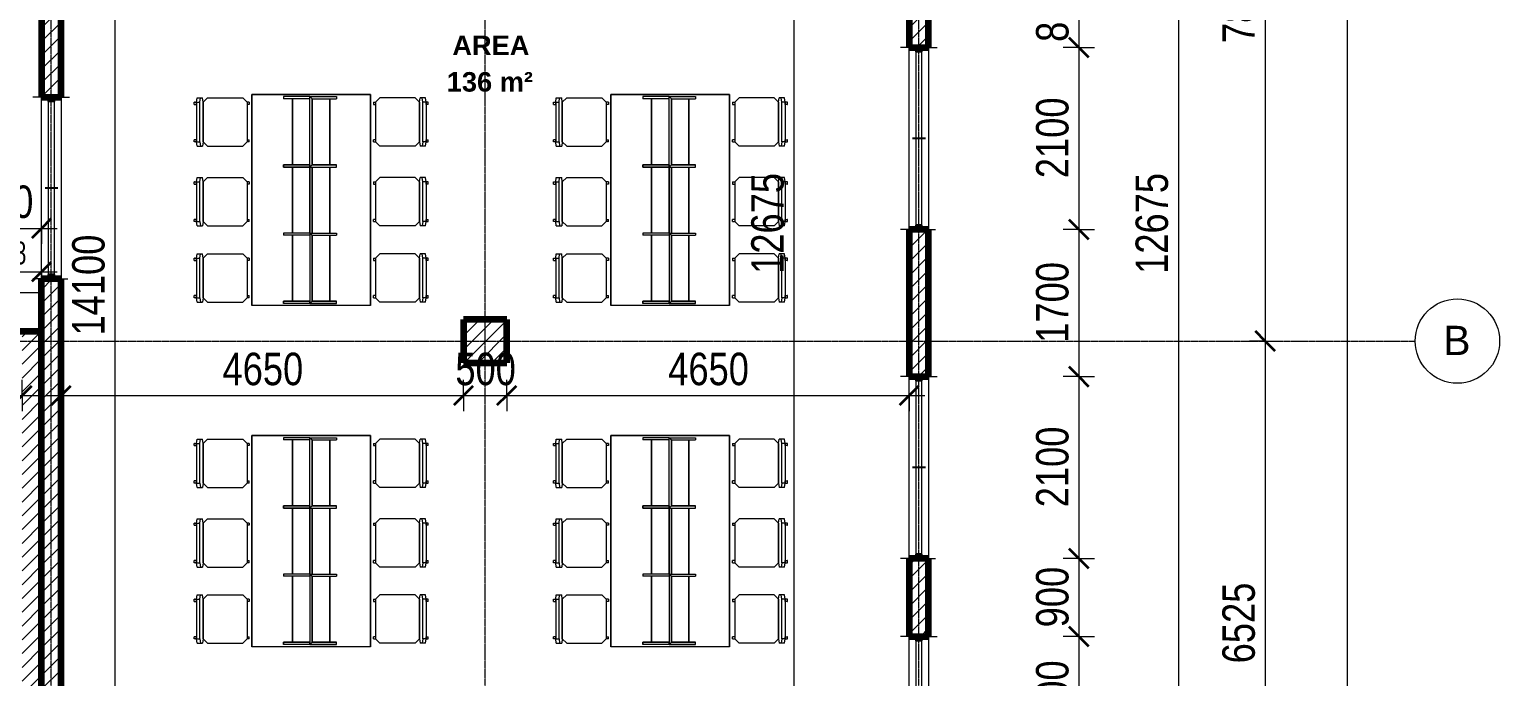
# Model space of a CAD drawing. Header units: millimetres. Extents: x -35190 to 411743, y -233114 to 23872.
# Drawn here: x 31058 to 48046, y 2548 to 10021 of the extents above; entities that cross this region are included whole.
import ezdxf

# ---------------------------------------------------------------- set-up
doc = ezdxf.new("R2010")
doc.units = ezdxf.units.MM
doc.linetypes.add('Grid Line', pattern=[22.225, 12.7, -3.175, 3.175, -3.175])
for name, color, linetype, lineweight in [('A-ANNO-DIMS', 211, 'Continuous', 9), ('A-ANNO-DIMS-75', 211, 'Continuous', 9), ('A-AREA-IDEN', 2, 'Continuous', 9), ('A-DETL-THIN', 151, 'Continuous', 18), ('A-GLAZ', 151, 'Continuous', 18), ('A-WALL', 113, 'Continuous', 18), ('A-WALL-PATT', 111, 'Continuous', 18), ('G-IMPT', 8, 'Continuous', 18), ('I-FURN', 30, 'Continuous', 18), ('S-GRID', 1, 'Continuous', 9), ('S-GRID-IDEN', 1, 'Continuous', 9)]:
    doc.layers.add(name, color=color, linetype=linetype, lineweight=lineweight)
doc.styles.add('Arial_2', font='arial.ttf', dxfattribs={"height": 337.5})
doc.styles.add('Arial_3', font='arial.ttf', dxfattribs={"width": 0.8, "height": 375})
doc.styles.add('Arial_8', font='arial.ttf', dxfattribs={"width": 0.7, "height": 262.5})
doc.styles.add('Arial_B', font='arialbd.ttf', dxfattribs={"height": 225})
doc.dimstyles.new('main_4_5mm', dxfattribs={"dimscale": 304.8, "dimtxt": 382.597275, "dimasz": 0.738189, "dimexe": 0.590551, "dimexo": 0.0625, "dimgap": 0.024606, "dimtad": 1, "dimdec": 0, "dimzin": 0, "dimdsep": 46, "dimtxsty": 'Arial_3', "dimblk1": 'OBLIQUE', "dimblk2": 'OBLIQUE', "dimsah": 1, "dimcen": 0.09, "dimdle": 0.590551, "dimazin": 0, "dimtfac": 1, "dimtdec": 4, "dimtix": 1, "dimtmove": 0, "dimatfit": 3, "dimfxl": 0.590551, "dimfxlon": 1, "dimtvp": 1, "dimtolj": 1, "dimtzin": 0, "dimarcsym": 2})
doc.dimstyles.new('main_4_5mm_2', dxfattribs={"dimscale": 304.8, "dimtxt": 382.597275, "dimasz": 0.738189, "dimexe": 0.590551, "dimexo": 0.0625, "dimgap": 0.024606, "dimtad": 1, "dimdec": 0, "dimzin": 0, "dimdsep": 46, "dimtxsty": 'Arial_3', "dimblk1": 'OBLIQUE', "dimblk2": 'OBLIQUE', "dimsah": 1, "dimcen": 0.09, "dimdle": 0.590551, "dimazin": 0, "dimtfac": 1, "dimtdec": 4, "dimtix": 1, "dimtmove": 0, "dimatfit": 3, "dimfxl": 0.590551, "dimfxlon": 1, "dimtvp": 1, "dimtolj": 1, "dimtzin": 0, "dimarcsym": 2})
doc.dimstyles.new('small_3_5mm', dxfattribs={"dimscale": 304.8, "dimtxt": 267.818092, "dimasz": 0.738189, "dimexe": 0.590551, "dimexo": 0.0625, "dimgap": 0.024606, "dimtad": 1, "dimdec": 0, "dimzin": 0, "dimdsep": 46, "dimtxsty": 'Arial_8', "dimblk1": 'OBLIQUE', "dimblk2": 'OBLIQUE', "dimsah": 1, "dimcen": 0.09, "dimdle": 0.590551, "dimazin": 0, "dimtfac": 1, "dimtdec": 4, "dimtix": 1, "dimtmove": 0, "dimatfit": 3, "dimfxl": 0.590551, "dimfxlon": 1, "dimtvp": 1, "dimtolj": 1, "dimtzin": 0, "dimarcsym": 2})
pattern_1 = [(45, (0, 0), (-79.5495, 79.5495), [])]

# ---------------------------------------------------------------- blocks, each defined once
blk = doc.blocks.new('Sliding - 2L - SL2_1 X 1_8-416756-GROUND FLOOR')
at = {"layer": 'A-GLAZ'}
for p, q in [((-724, 112), (-724, 212)), ((1376, 112), (1376, 212)), ((1326, 35), (-674, 35)), ((-724, -112), (-724, -192)), ((-674, -35), (1326, -35)), ((1376, -112), (1376, -212))]:
    blk.add_line(p, q, dxfattribs=at)
at = {"layer": 'A-GLAZ', "lineweight": 25}
for p, q in [((-674, 35), (-724, 35)), ((-674, -35), (-674, 35)), ((326, -75), (326, 72)), ((1376, 35), (1326, 35)), ((1326, -35), (1326, 35)), ((-724, -35), (-674, -35)), ((1326, -35), (1376, -35))]:
    blk.add_line(p, q, dxfattribs=at)
blk = doc.blocks.new('Sliding - 2L - SL1_5 X 1_8-424779-GROUND FLOOR')
at = {"layer": 'A-GLAZ'}
for p, q in [((-424, 112), (-424, 212)), ((1076, 112), (1076, 212)), ((1026, 35), (-374, 35)), ((-424, -112), (-424, -192)), ((-374, -35), (1026, -35)), ((1076, -112), (1076, -212))]:
    blk.add_line(p, q, dxfattribs=at)
at = {"layer": 'A-GLAZ', "lineweight": 25}
for p, q in [((-374, 35), (-424, 35)), ((-374, -35), (-374, 35)), ((326, -75), (326, 72)), ((1076, 35), (1026, 35)), ((1026, -35), (1026, 35)), ((-424, -35), (-374, -35)), ((1026, -35), (1076, -35))]:
    blk.add_line(p, q, dxfattribs=at)
blk = doc.blocks.new('School05 - 12ZCVC05_dwg-579463-GROUND FLOOR')
at = {"layer": 'G-IMPT', "lineweight": 9}
for p, q in [((1372, 2438), (0, 2438)), ((0, 2438), (0, 0)), ((0, 0), (0, 2438)), ((0, 2438), (1372, 2438)), ((673, 2413), (368, 2413)), ((368, 2413), (368, 2388)), ((673, 2413), (368, 2413)), ((368, 2413), (368, 2388)), ((673, 2388), (368, 2388)), ((673, 2388), (368, 2388)), ((470, 2388), (470, 1626)), ((470, 1626), (470, 2388)), ((673, 1600), (673, 2413)), ((673, 2413), (699, 2388)), ((673, 2388), (673, 2413)), ((673, 2413), (699, 2388)), ((673, 2413), (978, 2413)), ((673, 2413), (978, 2413)), ((673, 1600), (673, 2413)), ((699, 1626), (699, 2388)), ((699, 2388), (978, 2388)), ((699, 2388), (978, 2388)), ((699, 2388), (699, 1626)), ((902, 2388), (902, 1626)), ((902, 1626), (902, 2388)), ((978, 2413), (978, 2388)), ((978, 2413), (978, 2388)), ((1372, 2438), (1372, 0)), ((1372, 0), (1372, 2438)), ((368, 1626), (368, 1600)), ((368, 1626), (673, 1626)), ((673, 1626), (368, 1626)), ((368, 1600), (368, 1626)), ((368, 1600), (673, 1600)), ((673, 1600), (368, 1600)), ((470, 1600), (470, 838)), ((470, 838), (470, 1600)), ((673, 1600), (699, 1626)), ((673, 1626), (673, 1600)), ((673, 1600), (699, 1626)), ((673, 838), (673, 1600)), ((673, 1600), (699, 1600)), ((673, 1600), (978, 1600)), ((673, 1600), (978, 1600)), ((673, 1600), (673, 838)), ((978, 1626), (699, 1626)), ((699, 1626), (978, 1626)), ((699, 838), (699, 1600)), ((699, 1600), (699, 838)), ((902, 1600), (902, 838)), ((902, 838), (902, 1600)), ((978, 1600), (978, 1626)), ((978, 1600), (978, 1626)), ((673, 838), (368, 838)), ((368, 838), (368, 813)), ((673, 838), (368, 838)), ((368, 838), (368, 813)), ((673, 813), (368, 813)), ((673, 813), (368, 813)), ((470, 813), (470, 51)), ((470, 51), (470, 813)), ((673, 838), (699, 838)), ((673, 838), (673, 25)), ((673, 838), (699, 813)), ((673, 838), (699, 813)), ((673, 838), (978, 838)), ((673, 838), (673, 813)), ((673, 838), (978, 838)), ((673, 838), (673, 25)), ((699, 51), (699, 813)), ((699, 813), (978, 813)), ((699, 813), (978, 813)), ((699, 813), (699, 51)), ((902, 813), (902, 51)), ((902, 51), (902, 813)), ((978, 838), (978, 813)), ((978, 838), (978, 813)), ((1372, 0), (0, 0)), ((368, 51), (368, 25)), ((368, 51), (673, 51)), ((673, 51), (368, 51)), ((368, 25), (368, 51)), ((673, 25), (368, 25)), ((673, 25), (368, 25)), ((673, 25), (699, 51)), ((699, 51), (673, 25)), ((673, 25), (673, 51)), ((978, 25), (673, 25)), ((673, 25), (978, 25)), ((978, 51), (699, 51)), ((699, 51), (978, 51)), ((978, 25), (978, 51)), ((978, 25), (978, 51)), ((1372, 0), (0, 0))]:
    blk.add_line(p, q, dxfattribs=at)
blk = doc.blocks.new('School05 - School05-579469-GROUND FLOOR')
blk.add_blockref('School05 - 12ZCVC05_dwg-579463-GROUND FLOOR', (0, 0))
blk = doc.blocks.new('Armless_Chair_987 - 12ZSTG19_dwg-581259-GROUND FLOOR')
at = {"layer": 'G-IMPT', "lineweight": 9}
for p, q in [((-608, 229), (-610, 229)), ((-610, 203), (-610, 229)), ((-610, 229), (-584, 229)), ((-608, 203), (-610, 203)), ((-610, 203), (-584, 203)), ((-584, 229), (-577, 279)), ((-584, 203), (-584, 229)), ((-584, 229), (-584, -229)), ((-584, 229), (-546, 229)), ((-577, 279), (-575, 279)), ((-577, 279), (-539, 279)), ((-546, 229), (-539, 279)), ((-546, -229), (-546, 229)), ((-539, 279), (-515, 279)), ((-508, 229), (-515, 279)), ((-457, 279), (-508, 229)), ((-508, -229), (-508, 229)), ((-508, 229), (-508, -229)), ((-457, 279), (-51, 279)), ((-51, 279), (0, 229)), ((25, 229), (0, 229)), ((0, 229), (0, -229)), ((25, 203), (0, 203)), ((25, 229), (25, 203)), ((-610, -229), (-610, -203)), ((-584, -203), (-610, -203)), ((-610, -203), (-608, -203)), ((-608, -229), (-610, -229)), ((-584, -229), (-610, -229)), ((-584, -229), (-584, -203)), ((-577, -279), (-584, -229)), ((-584, -229), (-546, -229)), ((-577, -279), (-575, -279)), ((-577, -279), (-539, -279)), ((-546, -229), (-539, -279)), ((-539, -279), (-515, -279)), ((-508, -229), (-515, -279)), ((-508, -229), (-457, -279)), ((-457, -279), (-51, -279)), ((0, -229), (-51, -279)), ((0, -203), (25, -203)), ((25, -229), (0, -229)), ((25, -229), (25, -203))]:
    blk.add_line(p, q, dxfattribs=at)
blk = doc.blocks.new('Armless_Chair_987 - Armless_Chair_987-581265-GROUND FLOOR')
blk.add_blockref('Armless_Chair_987 - 12ZSTG19_dwg-581259-GROUND FLOOR', (0, 0))
blk = doc.blocks.new('Armless_Chair_987 - Armless_Chair_987-581879-GROUND FLOOR')
at = {"extrusion": (0, 0, -1), "zscale": -1, "rotation": 180}
blk.add_blockref('Armless_Chair_987 - 12ZSTG19_dwg-581259-GROUND FLOOR', (0, 0), dxfattribs=at)
blk = doc.blocks.new('Grid - M_Grid Head - Circle-24584-GROUND FLOOR')
at = {"layer": 'S-GRID-IDEN'}
blk.add_circle((0, 0), 6.5, dxfattribs=at)
blk = doc.blocks.new('DIMBLOCK22-GROUND FLOOR')
at = {"layer": 'A-ANNO-DIMS-75', "transparency": 16777216}
for p, q in [((28299, 5793), (28299, 5973)), ((30974, 5793), (30974, 5973)), ((28119, 5793), (31154, 5793)), ((28299, 5793), (28299, 5613)), ((30974, 5793), (30974, 5613))]:
    blk.add_line(p, q, dxfattribs=at)
at = {"layer": 'A-ANNO-DIMS-75', "lineweight": 35, "transparency": 16777216}
for p, q in [((28299, 5793), (28186, 5681)), ((28299, 5793), (28411, 5906)), ((30974, 5793), (30861, 5681)), ((30974, 5793), (31086, 5906))]:
    blk.add_line(p, q, dxfattribs=at)
at = {"layer": 'A-ANNO-DIMS-75', "color": 0, "transparency": 16777216, "insert": (29177, 6288), "char_height": 375, "width": 1101.88, "attachment_point": 1, "line_spacing_factor": 0.941778, "style": 'Arial_3'}
blk.add_mtext('2675', dxfattribs=at)
blk = doc.blocks.new('_Oblique')
at = {"color": 0, "linetype": 'ByBlock', "lineweight": -2}
blk.add_line((-0.5, -0.5), (0.5, 0.5), dxfattribs=at)
blk = doc.blocks.new('DIMBLOCK26-GROUND FLOOR')
at = {"layer": 'A-ANNO-DIMS-75', "transparency": 16777216}
for p, q in [((32047, 14290), (32047, -170)), ((32047, 14110), (31867, 14110)), ((32047, 14110), (32227, 14110)), ((32047, 10), (31867, 10)), ((32047, 10), (32227, 10))]:
    blk.add_line(p, q, dxfattribs=at)
at = {"layer": 'A-ANNO-DIMS-75', "lineweight": 35, "transparency": 16777216}
for p, q in [((32047, 14110), (31934, 14222)), ((32047, 14110), (32159, 13997)), ((32047, 10), (31934, 122)), ((32047, 10), (32159, -103))]:
    blk.add_line(p, q, dxfattribs=at)
at = {"layer": 'A-ANNO-DIMS-75', "color": 0, "transparency": 16777216, "insert": (31552, 6486), "char_height": 375, "width": 1377.35, "attachment_point": 1, "rotation": 90, "line_spacing_factor": 0.941778, "style": 'Arial_3'}
blk.add_mtext('14100', dxfattribs=at)
blk = doc.blocks.new('DIMBLOCK27-GROUND FLOOR')
at = {"layer": 'A-ANNO-DIMS-75', "transparency": 16777216}
for p, q in [((39893, 14290), (39893, 1435)), ((39893, 14110), (39713, 14110)), ((39893, 14110), (40073, 14110)), ((39893, 1435), (39713, 1435)), ((39893, 1435), (40073, 1435))]:
    blk.add_line(p, q, dxfattribs=at)
at = {"layer": 'A-ANNO-DIMS-75', "lineweight": 35, "transparency": 16777216}
for p, q in [((39893, 14110), (39781, 14222)), ((39893, 14110), (40006, 13997)), ((39893, 1435), (39781, 1547)), ((39893, 1435), (40006, 1322))]:
    blk.add_line(p, q, dxfattribs=at)
at = {"layer": 'A-ANNO-DIMS-75', "color": 0, "transparency": 16777216, "insert": (39399, 7198), "char_height": 375, "width": 1377.35, "attachment_point": 1, "rotation": 90, "line_spacing_factor": 0.941778, "style": 'Arial_3'}
blk.add_mtext('12675', dxfattribs=at)
blk = doc.blocks.new('DIMBLOCK141-GROUND FLOOR')
at = {"layer": 'A-ANNO-DIMS-75', "transparency": 16777216}
for p, q in [((31424, 5793), (31424, 5973)), ((36074, 5793), (36074, 5973)), ((31244, 5793), (36074, 5793)), ((31424, 5793), (31424, 5613)), ((36074, 5793), (36074, 5613))]:
    blk.add_line(p, q, dxfattribs=at)
at = {"layer": 'A-ANNO-DIMS-75', "lineweight": 35, "transparency": 16777216}
for p, q in [((31424, 5793), (31311, 5681)), ((31424, 5793), (31536, 5906)), ((36074, 5793), (35961, 5681)), ((36074, 5793), (36186, 5906))]:
    blk.add_line(p, q, dxfattribs=at)
at = {"layer": 'A-ANNO-DIMS-75', "color": 0, "transparency": 16777216, "insert": (33290, 6288), "char_height": 375, "width": 1101.88, "attachment_point": 1, "line_spacing_factor": 0.941778, "style": 'Arial_3'}
blk.add_mtext('4650', dxfattribs=at)
blk = doc.blocks.new('DIMBLOCK142-GROUND FLOOR')
at = {"layer": 'A-ANNO-DIMS-75', "transparency": 16777216}
for p, q in [((36074, 5793), (36074, 5973)), ((36574, 5793), (36574, 5973)), ((36074, 5793), (36574, 5793)), ((36074, 5793), (36074, 5613)), ((36574, 5793), (36574, 5613))]:
    blk.add_line(p, q, dxfattribs=at)
at = {"layer": 'A-ANNO-DIMS-75', "lineweight": 35, "transparency": 16777216}
for p, q in [((36074, 5793), (35961, 5681)), ((36074, 5793), (36186, 5906)), ((36574, 5793), (36461, 5681)), ((36574, 5793), (36686, 5906))]:
    blk.add_line(p, q, dxfattribs=at)
at = {"layer": 'A-ANNO-DIMS-75', "color": 0, "transparency": 16777216, "insert": (35980, 6288), "char_height": 375, "width": 826.41, "attachment_point": 1, "line_spacing_factor": 0.941778, "style": 'Arial_3'}
blk.add_mtext('500', dxfattribs=at)
blk = doc.blocks.new('DIMBLOCK143-GROUND FLOOR')
at = {"layer": 'A-ANNO-DIMS-75', "transparency": 16777216}
for p, q in [((36574, 5793), (36574, 5973)), ((41224, 5793), (41224, 5973)), ((36574, 5793), (41404, 5793)), ((36574, 5793), (36574, 5613)), ((41224, 5793), (41224, 5613))]:
    blk.add_line(p, q, dxfattribs=at)
at = {"layer": 'A-ANNO-DIMS-75', "lineweight": 35, "transparency": 16777216}
for p, q in [((36574, 5793), (36461, 5681)), ((36574, 5793), (36686, 5906)), ((41224, 5793), (41111, 5681)), ((41224, 5793), (41336, 5906))]:
    blk.add_line(p, q, dxfattribs=at)
at = {"layer": 'A-ANNO-DIMS-75', "color": 0, "transparency": 16777216, "insert": (38440, 6288), "char_height": 375, "width": 1101.88, "attachment_point": 1, "line_spacing_factor": 0.941778, "style": 'Arial_3'}
blk.add_mtext('4650', dxfattribs=at)
blk = doc.blocks.new('DIMBLOCK278-GROUND FLOOR')
at = {"layer": 'A-ANNO-DIMS-75', "transparency": 16777216}
for p, q in [((30299, 7724), (30299, 7904)), ((31199, 7724), (31199, 7904)), ((30299, 7724), (31379, 7724)), ((30299, 7724), (30299, 7544)), ((31199, 7724), (31199, 7544))]:
    blk.add_line(p, q, dxfattribs=at)
at = {"layer": 'A-ANNO-DIMS-75', "lineweight": 35, "transparency": 16777216}
for p, q in [((30299, 7724), (30411, 7837)), ((31199, 7724), (31311, 7837)), ((30299, 7724), (30186, 7612)), ((31199, 7724), (31086, 7612))]:
    blk.add_line(p, q, dxfattribs=at)
at = {"layer": 'A-ANNO-DIMS-75', "color": 0, "transparency": 16777216, "insert": (30405, 8219), "char_height": 375, "width": 826.41, "attachment_point": 1, "line_spacing_factor": 0.941778, "style": 'Arial_3'}
blk.add_mtext('900', dxfattribs=at)
blk = doc.blocks.new('DIMBLOCK289-GROUND FLOOR')
at = {"layer": 'A-ANNO-DIMS-75', "lineweight": 35, "transparency": 16777216}
for p, q in [((43185, 10631), (43072, 10743)), ((43185, 10631), (43297, 10518)), ((43185, 9812), (43072, 9924)), ((43185, 9812), (43297, 9699))]:
    blk.add_line(p, q, dxfattribs=at)
at = {"layer": 'A-ANNO-DIMS-75', "transparency": 16777216}
for p, q in [((43185, 10631), (43005, 10631)), ((43185, 10631), (43185, 9812)), ((43185, 10631), (43365, 10631)), ((43185, 9812), (43005, 9812)), ((43185, 9812), (43365, 9812))]:
    blk.add_line(p, q, dxfattribs=at)
at = {"layer": 'A-ANNO-DIMS-75', "color": 0, "transparency": 16777216, "insert": (42690, 9877), "char_height": 375, "width": 826.41, "attachment_point": 1, "rotation": 90, "line_spacing_factor": 0.941778, "style": 'Arial_3'}
blk.add_mtext('819', dxfattribs=at)
blk = doc.blocks.new('DIMBLOCK290-GROUND FLOOR')
at = {"layer": 'A-ANNO-DIMS-75', "lineweight": 35, "transparency": 16777216}
for p, q in [((43185, 9812), (43072, 9924)), ((43185, 9812), (43297, 9699)), ((43185, 7712), (43072, 7824)), ((43185, 7712), (43297, 7599))]:
    blk.add_line(p, q, dxfattribs=at)
at = {"layer": 'A-ANNO-DIMS-75', "transparency": 16777216}
for p, q in [((43185, 9812), (43005, 9812)), ((43185, 9812), (43185, 7712)), ((43185, 9812), (43365, 9812)), ((43185, 7712), (43005, 7712)), ((43185, 7712), (43365, 7712))]:
    blk.add_line(p, q, dxfattribs=at)
at = {"layer": 'A-ANNO-DIMS-75', "color": 0, "transparency": 16777216, "insert": (42690, 8303), "char_height": 375, "width": 1101.88, "attachment_point": 1, "rotation": 90, "line_spacing_factor": 0.941778, "style": 'Arial_3'}
blk.add_mtext('2100', dxfattribs=at)
blk = doc.blocks.new('DIMBLOCK291-GROUND FLOOR')
at = {"layer": 'A-ANNO-DIMS-75', "lineweight": 35, "transparency": 16777216}
for p, q in [((43185, 7712), (43072, 7824)), ((43185, 7712), (43297, 7599)), ((43185, 6012), (43072, 6124)), ((43185, 6012), (43297, 5899))]:
    blk.add_line(p, q, dxfattribs=at)
at = {"layer": 'A-ANNO-DIMS-75', "transparency": 16777216}
for p, q in [((43185, 7712), (43005, 7712)), ((43185, 7712), (43185, 6012)), ((43185, 7712), (43365, 7712)), ((43185, 6012), (43005, 6012)), ((43185, 6012), (43365, 6012))]:
    blk.add_line(p, q, dxfattribs=at)
at = {"layer": 'A-ANNO-DIMS-75', "color": 0, "transparency": 16777216, "insert": (42690, 6403), "char_height": 375, "width": 1101.88, "attachment_point": 1, "rotation": 90, "line_spacing_factor": 0.941778, "style": 'Arial_3'}
blk.add_mtext('1700', dxfattribs=at)
blk = doc.blocks.new('DIMBLOCK292-GROUND FLOOR')
at = {"layer": 'A-ANNO-DIMS-75', "lineweight": 35, "transparency": 16777216}
for p, q in [((43185, 6012), (43072, 6124)), ((43185, 6012), (43297, 5899)), ((43185, 3912), (43072, 4024)), ((43185, 3912), (43297, 3799))]:
    blk.add_line(p, q, dxfattribs=at)
at = {"layer": 'A-ANNO-DIMS-75', "transparency": 16777216}
for p, q in [((43185, 6012), (43005, 6012)), ((43185, 6012), (43185, 3912)), ((43185, 6012), (43365, 6012)), ((43185, 3912), (43005, 3912)), ((43185, 3912), (43365, 3912))]:
    blk.add_line(p, q, dxfattribs=at)
at = {"layer": 'A-ANNO-DIMS-75', "color": 0, "transparency": 16777216, "insert": (42690, 4503), "char_height": 375, "width": 1101.88, "attachment_point": 1, "rotation": 90, "line_spacing_factor": 0.941778, "style": 'Arial_3'}
blk.add_mtext('2100', dxfattribs=at)
blk = doc.blocks.new('DIMBLOCK293-GROUND FLOOR')
at = {"layer": 'A-ANNO-DIMS-75', "transparency": 16777216}
for p, q in [((43185, 3912), (43005, 3912)), ((43185, 3912), (43185, 3012)), ((43185, 3912), (43365, 3912)), ((43185, 3012), (43005, 3012)), ((43185, 3012), (43365, 3012))]:
    blk.add_line(p, q, dxfattribs=at)
at = {"layer": 'A-ANNO-DIMS-75', "lineweight": 35, "transparency": 16777216}
for p, q in [((43185, 3912), (43072, 4024)), ((43185, 3912), (43297, 3799)), ((43185, 3012), (43072, 3124)), ((43185, 3012), (43297, 2899))]:
    blk.add_line(p, q, dxfattribs=at)
at = {"layer": 'A-ANNO-DIMS-75', "color": 0, "transparency": 16777216, "insert": (42690, 3117), "char_height": 375, "width": 826.41, "attachment_point": 1, "rotation": 90, "line_spacing_factor": 0.941778, "style": 'Arial_3'}
blk.add_mtext('900', dxfattribs=at)
blk = doc.blocks.new('DIMBLOCK294-GROUND FLOOR')
at = {"layer": 'A-ANNO-DIMS-75', "lineweight": 35, "transparency": 16777216}
for p, q in [((43185, 3012), (43072, 3124)), ((43185, 3012), (43297, 2899)), ((43185, 1512), (43072, 1624)), ((43185, 1512), (43297, 1399))]:
    blk.add_line(p, q, dxfattribs=at)
at = {"layer": 'A-ANNO-DIMS-75', "transparency": 16777216}
for p, q in [((43185, 3012), (43005, 3012)), ((43185, 3012), (43185, 1512)), ((43185, 3012), (43365, 3012)), ((43185, 1512), (43005, 1512)), ((43185, 1512), (43365, 1512))]:
    blk.add_line(p, q, dxfattribs=at)
at = {"layer": 'A-ANNO-DIMS-75', "color": 0, "transparency": 16777216, "insert": (42690, 1803), "char_height": 375, "width": 1101.88, "attachment_point": 1, "rotation": 90, "line_spacing_factor": 0.941778, "style": 'Arial_3'}
blk.add_mtext('1500', dxfattribs=at)
blk = doc.blocks.new('DIMBLOCK302-GROUND FLOOR')
at = {"layer": 'A-ANNO-DIMS-75', "transparency": 16777216}
for p, q in [((44335, 14110), (44155, 14110)), ((44335, 14110), (44335, 1435)), ((44335, 14110), (44515, 14110)), ((44335, 1435), (44155, 1435)), ((44335, 1435), (44515, 1435))]:
    blk.add_line(p, q, dxfattribs=at)
at = {"layer": 'A-ANNO-DIMS-75', "lineweight": 35, "transparency": 16777216}
for p, q in [((44335, 14110), (44222, 14222)), ((44335, 14110), (44447, 13997)), ((44335, 1435), (44222, 1547)), ((44335, 1435), (44447, 1322))]:
    blk.add_line(p, q, dxfattribs=at)
at = {"layer": 'A-ANNO-DIMS-75', "color": 0, "transparency": 16777216, "insert": (43840, 7198), "char_height": 375, "width": 1377.35, "attachment_point": 1, "rotation": 90, "line_spacing_factor": 0.941778, "style": 'Arial_3'}
blk.add_mtext('12675', dxfattribs=at)
blk = doc.blocks.new('DIMBLOCK310-GROUND FLOOR')
at = {"layer": 'A-ANNO-DIMS-75', "lineweight": 35, "transparency": 16777216}
for p, q in [((45337, 14222), (45225, 14335)), ((45337, 14222), (45450, 14110)), ((45337, 6422), (45225, 6535)), ((45337, 6422), (45450, 6310))]:
    blk.add_line(p, q, dxfattribs=at)
at = {"layer": 'A-ANNO-DIMS-75', "transparency": 16777216}
for p, q in [((45337, 14402), (45337, 6422)), ((45337, 14222), (45157, 14222)), ((45337, 14222), (45517, 14222)), ((45337, 6422), (45157, 6422)), ((45337, 6422), (45517, 6422))]:
    blk.add_line(p, q, dxfattribs=at)
at = {"layer": 'A-ANNO-DIMS-75', "color": 0, "transparency": 16777216, "insert": (44843, 9863), "char_height": 375, "width": 1101.88, "attachment_point": 1, "rotation": 90, "line_spacing_factor": 0.941778, "style": 'Arial_3'}
blk.add_mtext('7800', dxfattribs=at)
blk = doc.blocks.new('DIMBLOCK311-GROUND FLOOR')
at = {"layer": 'A-ANNO-DIMS-75', "lineweight": 35, "transparency": 16777216}
for p, q in [((45337, 6422), (45225, 6535)), ((45337, 6422), (45450, 6310)), ((45337, -103), (45225, 10)), ((45337, -103), (45450, -215))]:
    blk.add_line(p, q, dxfattribs=at)
at = {"layer": 'A-ANNO-DIMS-75', "transparency": 16777216}
for p, q in [((45337, 6422), (45157, 6422)), ((45337, 6422), (45337, -103)), ((45337, 6422), (45517, 6422)), ((45337, -103), (45157, -103)), ((45337, -103), (45517, -103))]:
    blk.add_line(p, q, dxfattribs=at)
at = {"layer": 'A-ANNO-DIMS-75', "color": 0, "transparency": 16777216, "insert": (44843, 2701), "char_height": 375, "width": 1101.88, "attachment_point": 1, "rotation": 90, "line_spacing_factor": 0.941778, "style": 'Arial_3'}
blk.add_mtext('6525', dxfattribs=at)
blk = doc.blocks.new('DIMBLOCK316-GROUND FLOOR')
at = {"layer": 'A-ANNO-DIMS-75', "lineweight": 35, "transparency": 16777216}
for p, q in [((46287, 14335), (46175, 14447)), ((46287, 14335), (46400, 14222)), ((46287, -20688), (46175, -20576)), ((46287, -20688), (46400, -20801))]:
    blk.add_line(p, q, dxfattribs=at)
at = {"layer": 'A-ANNO-DIMS-75', "transparency": 16777216}
for p, q in [((46287, -20868), (46287, 14515)), ((46287, 14335), (46107, 14335)), ((46287, 14335), (46467, 14335)), ((46287, -20688), (46107, -20688)), ((46287, -20688), (46467, -20688))]:
    blk.add_line(p, q, dxfattribs=at)
at = {"layer": 'A-ANNO-DIMS-75', "color": 0, "transparency": 16777216, "insert": (45793, -3751), "char_height": 375, "width": 1377.35, "attachment_point": 1, "rotation": 90, "line_spacing_factor": 0.941778, "style": 'Arial_3'}
blk.add_mtext('35023', dxfattribs=at)
blk = doc.blocks.new('DIMBLOCK504-GROUND FLOOR')
at = {"layer": 'A-ANNO-DIMS-75', "transparency": 16777216}
for p, q in [((30411, 7222), (30411, 7402)), ((31199, 7222), (31199, 7402)), ((30411, 7222), (31379, 7222)), ((30411, 7222), (30411, 7042)), ((31199, 7222), (31199, 7042))]:
    blk.add_line(p, q, dxfattribs=at)
at = {"layer": 'A-ANNO-DIMS-75', "lineweight": 35, "transparency": 16777216}
for p, q in [((30411, 7222), (30524, 7335)), ((31199, 7222), (31311, 7335)), ((30411, 7222), (30299, 7110)), ((31199, 7222), (31086, 7110))]:
    blk.add_line(p, q, dxfattribs=at)
at = {"layer": 'A-ANNO-DIMS-75', "color": 0, "transparency": 16777216, "insert": (30595, 7571), "char_height": 262.5, "width": 504.32, "attachment_point": 1, "line_spacing_factor": 0.941778, "style": 'Arial_8'}
blk.add_mtext('788', dxfattribs=at)

msp = doc.modelspace()

# ---------------------------------------------------------------- hatches: boundary and pattern name
at = {"layer": 'A-WALL-PATT'}
h = msp.add_hatch(dxfattribs=at)
h.set_pattern_fill('FP_1', color=256, style=0, pattern_type=2)
h.set_pattern_definition(pattern_1)
h.paths.add_polyline_path([(31423.9, 9.7), (31423.9, 7139.7), (31198.9, 7139.7), (31198.9, 9.7)])
h.paths.add_polyline_path([(31198.9, 9239.7), (31423.9, 9239.7), (31423.9, 10939.7), (31198.9, 10939.7), (31198.9, 9580.8)])
h.paths.add_polyline_path([(31198.9, 13039.7), (31423.9, 13039.7), (31423.9, 14334.7), (31198.9, 14334.7), (31198.9, 13338.7)])
h = msp.add_hatch(dxfattribs=at)
h.set_pattern_fill('FP_1', color=256, style=0, pattern_type=2)
h.set_pattern_definition(pattern_1)
h.paths.add_polyline_path([(41448.9, -8640.3), (41448.9, -2015.3), (41223.9, -2015.3), (41223.9, -8640.3)])
h.paths.add_polyline_path([(41223.9, -215.3), (41448.9, -215.3), (41448.9, 9.7), (41223.9, 9.7)])
h.paths.add_polyline_path([(41223.9, 909.7), (41448.9, 909.7), (41448.9, 1511.7), (41223.9, 1511.7), (41223.9, 1209.7)])
h.paths.add_polyline_path([(41223.9, 3011.7), (41448.9, 3011.7), (41448.9, 3911.7), (41223.9, 3911.7)])
h.paths.add_polyline_path([(41448.9, 6011.7), (41448.9, 7711.7), (41223.9, 7711.7), (41223.9, 6011.7)])
h.paths.add_polyline_path([(41223.9, 9811.7), (41448.9, 9811.7), (41448.9, 10630.7), (41223.9, 10630.7)])
h.paths.add_polyline_path([(41223.9, 12730.7), (41448.9, 12730.7), (41448.9, 14334.7), (41223.9, 14334.7), (41223.9, 14109.7)])
h = msp.add_hatch(dxfattribs=at)
h.set_pattern_fill('FP_1', color=256, style=0, pattern_type=2)
h.set_pattern_definition(pattern_1)
h.paths.add_polyline_path([(36573.9, 6172.2), (36573.9, 6672.2), (36073.9, 6672.2), (36073.9, 6172.2)])
h = msp.add_hatch(dxfattribs=at)
h.set_pattern_fill('FP_1', color=256, style=0, pattern_type=2)
h.set_pattern_definition(pattern_1)
h.paths.add_polyline_path([(30973.9, 9.7), (31198.9, 9.7), (31198.9, 6534.7), (30973.9, 6534.7), (30973.9, 2065)])

# ---------------------------------------------------------------- linework, layer by layer
at = {"layer": 'A-DETL-THIN'}
msp.add_line((22273.9, 6984.7), (31198.9, 6984.7), dxfattribs=at)
at = {"layer": 'A-WALL', "lineweight": 140}
for p, q in [((31198.9, 10939.7), (31198.9, 9239.7)), ((31423.9, 9239.7), (31423.9, 10939.7)), ((41223.9, 10630.7), (41223.9, 9811.7)), ((41448.9, 9811.7), (41448.9, 10630.7)), ((41223.9, 9811.7), (41448.9, 9811.7)), ((31198.9, 9239.7), (31423.9, 9239.7)), ((41223.9, 7711.7), (41223.9, 6011.7)), ((41448.9, 7711.7), (41223.9, 7711.7)), ((41448.9, 6011.7), (41448.9, 7711.7)), ((31423.9, 7139.7), (31198.9, 7139.7)), ((31198.9, 9.7), (31198.9, 7139.7)), ((31423.9, 9.7), (31423.9, 7139.7)), ((36073.9, 6672.2), (36073.9, 6172.2)), ((36573.9, 6672.2), (36073.9, 6672.2)), ((36573.9, 6172.2), (36573.9, 6672.2)), ((31198.9, 6534.7), (30298.9, 6534.7)), ((36073.9, 6172.2), (36573.9, 6172.2)), ((41223.9, 6011.7), (41448.9, 6011.7)), ((41223.9, 3911.7), (41223.9, 3011.7)), ((41448.9, 3911.7), (41223.9, 3911.7)), ((41448.9, 3011.7), (41448.9, 3911.7)), ((41223.9, 3011.7), (41448.9, 3011.7))]:
    msp.add_line(p, q, dxfattribs=at)
at = {"layer": 'A-WALL'}
for p, q in [((41223.9, 7711.7), (41223.9, 9811.7)), ((41448.9, 9811.7), (41448.9, 7711.7)), ((31198.9, 7139.7), (31198.9, 9239.7)), ((31423.9, 9239.7), (31423.9, 7139.7)), ((41223.9, 3911.7), (41223.9, 6011.7)), ((41448.9, 6011.7), (41448.9, 3911.7)), ((41223.9, 1511.7), (41223.9, 3011.7)), ((41448.9, 3011.7), (41448.9, 1511.7))]:
    msp.add_line(p, q, dxfattribs=at)
at = {"layer": 'S-GRID', "linetype": 'Grid Line'}
for p, q in [((31311.4, -23401.6), (31311.4, 18871.1)), ((36323.9, -23401.6), (36323.9, 18871.1)), ((41336.4, -23401.6), (41336.4, 18871.1)), ((-16035.3, 6422.2), (47071.4, 6422.2))]:
    msp.add_line(p, q, dxfattribs=at)

# ---------------------------------------------------------------- block references
at = {"layer": 'A-GLAZ'}
for name, p, rotation in [('Sliding - 2L - SL2_1 X 1_8-416756-GROUND FLOOR', (41336.4, 8435.5), 89.99999999999997), ('Sliding - 2L - SL2_1 X 1_8-416756-GROUND FLOOR', (31311.4, 7863.5), 89.99999999999997), ('Sliding - 2L - SL2_1 X 1_8-416756-GROUND FLOOR', (41336.4, 4635.5), 89.99999999999999), ('Sliding - 2L - SL1_5 X 1_8-424779-GROUND FLOOR', (41336.4, 1935.5), 89.99999999999999)]:
    msp.add_blockref(name, p, dxfattribs=dict(at, rotation=rotation))
at = {"layer": 'I-FURN'}
for name, p in [('Armless_Chair_987 - Armless_Chair_987-581265-GROUND FLOOR', (33573.9, 8950.9)), ('School05 - School05-579469-GROUND FLOOR', (33627.3, 6832.2)), ('Armless_Chair_987 - Armless_Chair_987-581265-GROUND FLOOR', (37723.9, 8950.9)), ('School05 - School05-579469-GROUND FLOOR', (37777.3, 6832.2)), ('Armless_Chair_987 - Armless_Chair_987-581265-GROUND FLOOR', (33573.9, 8030.9)), ('Armless_Chair_987 - Armless_Chair_987-581265-GROUND FLOOR', (37723.9, 8030.9)), ('Armless_Chair_987 - Armless_Chair_987-581265-GROUND FLOOR', (33573.9, 7150.9)), ('Armless_Chair_987 - Armless_Chair_987-581265-GROUND FLOOR', (37723.9, 7150.9)), ('Armless_Chair_987 - Armless_Chair_987-581265-GROUND FLOOR', (33573.9, 5012.2)), ('School05 - School05-579469-GROUND FLOOR', (33627.3, 2893.5)), ('Armless_Chair_987 - Armless_Chair_987-581265-GROUND FLOOR', (37723.9, 5012.2)), ('School05 - School05-579469-GROUND FLOOR', (37777.3, 2893.5)), ('Armless_Chair_987 - Armless_Chair_987-581265-GROUND FLOOR', (33573.9, 4092.2)), ('Armless_Chair_987 - Armless_Chair_987-581265-GROUND FLOOR', (37723.9, 4092.2)), ('Armless_Chair_987 - Armless_Chair_987-581265-GROUND FLOOR', (33573.9, 3212.2)), ('Armless_Chair_987 - Armless_Chair_987-581265-GROUND FLOOR', (37723.9, 3212.2))]:
    msp.add_blockref(name, p, dxfattribs=at)
at = {"layer": 'I-FURN', "rotation": 180}
for p in [(35057.7, 8950.9), (39207.7, 8950.9), (35057.7, 8030.9), (39207.7, 8030.9), (35057.7, 7150.9), (39207.7, 7150.9), (35057.7, 5012.2), (39207.7, 5012.2), (35057.7, 4092.2), (39207.7, 4092.2), (35057.7, 3212.2), (39207.7, 3212.2)]:
    msp.add_blockref('Armless_Chair_987 - Armless_Chair_987-581879-GROUND FLOOR', p, dxfattribs=at)
at = {"layer": 'S-GRID-IDEN', "xscale": 74.99999999999996, "yscale": 74.99999999999996, "zscale": 74.99999999999996, "rotation": 269.9999999999994}
msp.add_blockref('Grid - M_Grid Head - Circle-24584-GROUND FLOOR', (47558.9, 6422.2), dxfattribs=at)

# ---------------------------------------------------------------- texts
at = {"layer": 'A-AREA-IDEN', "char_height": 225, "attachment_point": 1, "style": 'Arial_B'}
for s, insert, width in [('AREA', (35945.5, 9948.9), 1076.265), ('136 m²', (35881, 9528.1), 1226.582)]:
    msp.add_mtext(s, dxfattribs=dict(at, insert=insert, width=width))

# ---------------------------------------------------------------- dimensions: what is measured, and where the dimension line sits
at = {"layer": 'A-ANNO-DIMS'}
for base, p1, p2, dimstyle, override, picture, middle in [((46287.1, 14334.7), (46107.1, -20688.3), (46107.1, 14334.7), 'main_4_5mm_2', {"dimpost": '<>', "dimfxl": 35023}, 'DIMBLOCK316-GROUND FLOOR', (46088, -3176.8)), ((32046.7, 9.7), (32226.7, 14109.7), (32226.7, 9.7), 'main_4_5mm', {"dimpost": '<>', "dimfxl": 14100}, 'DIMBLOCK26-GROUND FLOOR', (31847.7, 7059.7)), ((39893.3, 1434.7), (40073.3, 14109.7), (40073.3, 1434.7), 'main_4_5mm', {"dimpost": '<>', "dimfxl": 12675}, 'DIMBLOCK27-GROUND FLOOR', (39694.3, 7772.2)), ((45337.1, 6422.2), (45517.1, 14222.2), (45517.1, 6422.2), 'main_4_5mm_2', {"dimpost": '<>', "dimfxl": 7800}, 'DIMBLOCK310-GROUND FLOOR', (45138.1, 10322.2)), ((44334.8, 1434.7), (44154.8, 14109.7), (44154.8, 1434.7), 'main_4_5mm', {"dimpost": '<>', "dimfxl": 12675}, 'DIMBLOCK302-GROUND FLOOR', (44135.8, 7772.2)), ((43184.8, 9811.7), (43004.8, 10630.7), (43004.8, 9811.7), 'main_4_5mm', {"dimpost": '<>', "dimfxl": 819}, 'DIMBLOCK289-GROUND FLOOR', (42985.8, 10221.2)), ((43184.8, 7711.7), (43004.8, 9811.7), (43004.8, 7711.7), 'main_4_5mm', {"dimpost": '<>', "dimfxl": 2100}, 'DIMBLOCK290-GROUND FLOOR', (42985.8, 8761.7)), ((43184.8, 6011.7), (43004.8, 7711.7), (43004.8, 6011.7), 'main_4_5mm', {"dimpost": '<>', "dimfxl": 1700}, 'DIMBLOCK291-GROUND FLOOR', (42985.8, 6861.7)), ((45337.1, -102.8), (45517.1, 6422.2), (45517.1, -102.8), 'main_4_5mm_2', {"dimpost": '<>', "dimfxl": 6525}, 'DIMBLOCK311-GROUND FLOOR', (45138.1, 3159.7)), ((43184.8, 3911.7), (43004.8, 6011.7), (43004.8, 3911.7), 'main_4_5mm', {"dimpost": '<>', "dimfxl": 2100}, 'DIMBLOCK292-GROUND FLOOR', (42985.8, 4961.7)), ((43184.8, 3011.7), (43004.8, 3911.7), (43004.8, 3011.7), 'main_4_5mm', {"dimpost": '<>', "dimfxl": 900}, 'DIMBLOCK293-GROUND FLOOR', (42985.8, 3461.7)), ((43184.8, 1511.7), (43004.8, 3011.7), (43004.8, 1511.7), 'main_4_5mm', {"dimpost": '<>', "dimfxl": 1500}, 'DIMBLOCK294-GROUND FLOOR', (42985.8, 2261.7))]:
    dim = msp.add_linear_dim(base=base, p1=p1, p2=p2, angle=90, dimstyle=dimstyle, override=override, dxfattribs=at)
    dim.commit()
    dim.dimension.update_dxf_attribs({"geometry": picture, "text_midpoint": middle})
for base, p1, p2, dimstyle, override, picture, middle in [((31198.9, 7724.3), (30298.9, 7544.3), (31198.9, 7904.3), 'main_4_5mm', {"dimpost": '<>', "dimfxl": 969.329665}, 'DIMBLOCK278-GROUND FLOOR', (30748.9, 7923.2)), ((31198.9050254, 7222.4759009), (30411.4050254, 7042.4759009), (31198.9050254, 7402.4759009), 'small_3_5mm', {"dimpost": '<>', "dimfxl": 865.884663}, 'DIMBLOCK504-GROUND FLOOR', (30805.1550254, 7364.0013109)), ((30973.9, 5793.4), (28298.9, 5973.4), (30973.9, 5973.4), 'main_4_5mm', {"dimpost": '<>', "dimfxl": 2675}, 'DIMBLOCK22-GROUND FLOOR', (29636.4, 5992.4)), ((36073.9, 5793.4), (31423.9, 5973.4), (36073.9, 5973.4), 'main_4_5mm', {"dimpost": '<>', "dimfxl": 4650}, 'DIMBLOCK141-GROUND FLOOR', (33748.9, 5992.4)), ((36573.9, 5793.4), (36073.9, 5973.4), (36573.9, 5973.4), 'main_4_5mm', {"dimpost": '<>', "dimfxl": 500}, 'DIMBLOCK142-GROUND FLOOR', (36323.9, 5992.4)), ((41223.9, 5793.4), (36573.9, 5973.4), (41223.9, 5973.4), 'main_4_5mm', {"dimpost": '<>', "dimfxl": 4650}, 'DIMBLOCK143-GROUND FLOOR', (38898.9, 5992.4))]:
    dim = msp.add_linear_dim(base=base, p1=p1, p2=p2, dimstyle=dimstyle, override=override, dxfattribs=at)
    dim.commit()
    dim.dimension.update_dxf_attribs({"geometry": picture, "text_midpoint": middle})

# ---------------------------------------------------------------- next in the draw order: texts
at = {"layer": 'S-GRID-IDEN', "insert": (47395.7, 6598.6), "char_height": 337.5, "width": 384.81, "attachment_point": 1, "style": 'Arial_2', "bg_fill": 3, "box_fill_scale": 1.25, "bg_fill_color": 256, "bg_fill_true_color": 13158600, "bg_fill_transparency": 0}
msp.add_mtext('B', dxfattribs=at)

doc.saveas('drawing.dxf')
